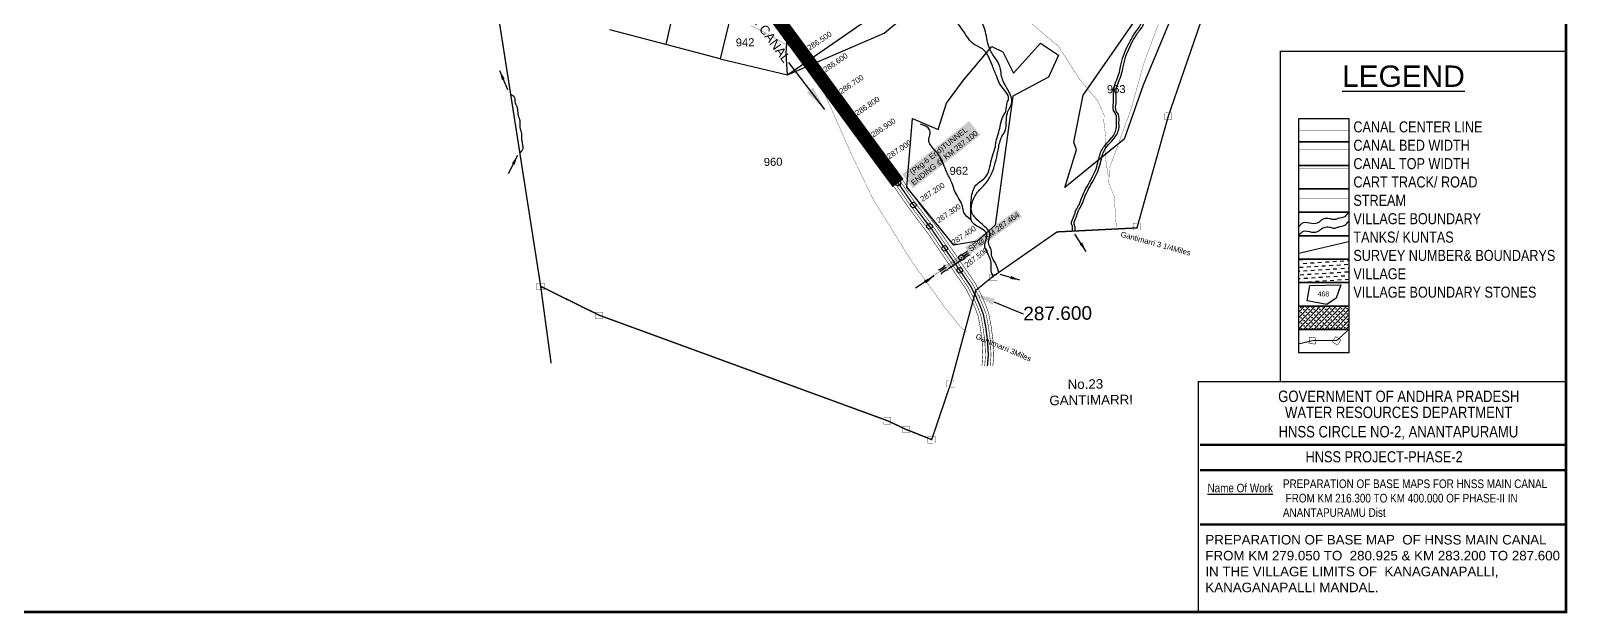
# Model space of a CAD drawing. Header units: feet. Extents: x 767600 to 777544, y 1589691 to 1604539.
# Drawn here: x 771798 to 777438, y 1589691 to 1591829 of the extents above; entities that cross this region are included whole.
import ezdxf
from ezdxf import colors
from ezdxf.entities.mleader import LeaderData, LeaderLine
from ezdxf.enums import TextEntityAlignment as Align
from ezdxf.math import Vec2, Vec3

# ---------------------------------------------------------------- set-up
doc = ezdxf.new("R2010")
doc.units = ezdxf.units.FT
doc.header["$LTSCALE"] = 15
doc.header["$MEASUREMENT"] = 0
doc.header["$PDMODE"] = 32
doc.header["$PDSIZE"] = 20
doc.linetypes.add('ACAD_ISO02W100', pattern=[15, 12, -3])
doc.linetypes.add('HIDDEN2', pattern=[0.1875, 0.125, -0.0625])
for name, color, linetype in [('CANAL1', 7, 'Continuous'), ('CSMark', 72, 'Continuous'), ('FRAME 025', 7, 'Continuous'), ('PAPER SIZE', 10, 'Continuous'), ('PLOT', 7, 'Continuous'), ('PLOT NO', 7, 'Continuous'), ('ROADS', 6, 'Continuous'), ('STRUCTURE', 5, 'Continuous'), ('TABLE', 7, 'Continuous'), ('tank', 4, 'Continuous'), ('TANKS-STREAM', 4, 'Continuous'), ('text2', 7, 'Continuous'), ('TITLEBLOCK', 7, 'Continuous'), ('VILLAGE', 30, 'Continuous'), ('VILLAGE BOUNDRY', 5, 'HIDDEN2'), ('VILLAGE STONES', 240, 'Continuous')]:
    doc.layers.add(name, color=color, linetype=linetype)
doc.styles.add('A', font='arial.ttf')
doc.styles.add('ARIALN', font='ARIALN.TTF')
doc.styles.add('CANAL', font='Cambria.ttf')
doc.styles.get("Standard").update_dxf_attribs({"font": 'arial.ttf'})
doc.linetypes.add('DOTS', pattern='A,1e-06,-3,["●",Standard,S=3,R=0,X=-1.25,Y=-1.25],-3', length=6.000001)
doc.dimstyles.new('CRDS', dxfattribs={"dimtxt": 20, "dimasz": 35, "dimexe": 0.18, "dimexo": 0.0625, "dimgap": 0.09, "dimtad": 0, "dimtih": 1, "dimtoh": 1, "dimdec": 0, "dimzin": 2, "dimdsep": 46, "dimtxsty": 'CANAL', "dimcen": 0.09, "dimclrt": 256, "dimadec": 0, "dimazin": 0, "dimtfac": 1, "dimtdec": 0, "dimtofl": 0, "dimtmove": 0, "dimatfit": 3, "dimfxl": 1, "dimtfill": 2, "dimtfillclr": 5, "dimtolj": 1, "dimtzin": 0, "dimarcsym": 0})
doc.dimstyles.get("Standard").update_dxf_attribs({"dimtxt": 0.18, "dimasz": 0.18, "dimexe": 0.18, "dimexo": 0.0625, "dimgap": 0.09, "dimtad": 0, "dimtih": 1, "dimtoh": 1, "dimdec": 4, "dimzin": 0, "dimdsep": 46, "dimtxsty": 'Standard', "dimcen": 0.09, "dimadec": 0, "dimazin": 0, "dimtfac": 1, "dimtdec": 4, "dimtofl": 0, "dimtmove": 0, "dimatfit": 3, "dimfxl": 1, "dimtolj": 1, "dimtzin": 0, "dimarcsym": 0})

# ---------------------------------------------------------------- blocks, each defined once
blk = doc.blocks.new('SP')
at = {"layer": 'STRUCTURE'}
h = blk.add_hatch(dxfattribs=at)
h.set_pattern_fill('DASH', color=256, scale=8, style=0)
edge = h.paths.add_edge_path()
edge.add_spline(control_points=[(769825.7, 1706742.1), (769825.3, 1706741.8), (769823.8, 1706740.8), (769820.9, 1706740.3), (769817, 1706739.7), (769811.4, 1706738.9), (769804, 1706739.7), (769798.4, 1706741), (769795.6, 1706741.6)], knot_values=[0, 0, 0, 0, 1.613557, 5.24513, 8.624976, 13.470124, 22.190216, 30.746377, 30.746377, 30.746377, 30.746377], degree=3, periodic=0)
edge.add_line((769795.6, 1706741.6), (769792.6, 1706739.6))
edge.add_line((769792.6, 1706739.6), (769732.6, 1706739.6))
edge.add_line((769732.6, 1706739.6), (769729.6, 1706741.6))
edge.add_spline(control_points=[(769729.6, 1706741.6), (769726.9, 1706740.9), (769721.3, 1706739.5), (769713.9, 1706738.5), (769708.3, 1706739.1), (769704.4, 1706739.6), (769701.5, 1706740), (769700, 1706741), (769699.5, 1706741.3)], knot_values=[0, 0, 0, 0, 8.556161, 17.276253, 22.121402, 25.501247, 29.13282, 30.746377, 30.746377, 30.746377, 30.746377], degree=3, periodic=0)
edge.add_line((769699.5, 1706741.3), (769699.5, 1706722.1))
edge.add_spline(control_points=[(769699.5, 1706722.1), (769700, 1706722.4), (769701.4, 1706723.4), (769704.3, 1706724), (769708.2, 1706724.5), (769713.8, 1706725.3), (769721.2, 1706724.5), (769726.8, 1706723.3), (769729.6, 1706722.6)], knot_values=[0, 0, 0, 0, 1.613557, 5.24513, 8.624976, 13.470124, 22.190216, 30.746377, 30.746377, 30.746377, 30.746377], degree=3, periodic=0)
edge.add_line((769729.6, 1706722.6), (769732.6, 1706724.6))
edge.add_line((769732.6, 1706724.6), (769792.6, 1706724.6))
edge.add_line((769792.6, 1706724.6), (769795.6, 1706722.6))
edge.add_spline(control_points=[(769795.6, 1706722.6), (769798.4, 1706723.3), (769803.9, 1706724.8), (769811.3, 1706725.8), (769817, 1706725.1), (769820.9, 1706724.7), (769823.8, 1706724.2), (769825.2, 1706723.3), (769825.7, 1706723)], knot_values=[0, 0, 0, 0, 8.556161, 17.276253, 22.121402, 25.501247, 29.13282, 30.746377, 30.746377, 30.746377, 30.746377], degree=3, periodic=0)
edge.add_line((769825.7, 1706723), (769825.7, 1706742.1))
h.paths.add_polyline_path([(769764.2, 1706732.1, -1), (769761.1, 1706732.1, -1)], flags=0)
h.paths.add_polyline_path([(769761.1, 1706732.1, 1), (769764.2, 1706732.1, 1)], flags=16)
at = {"layer": 'STRUCTURE', "const_width": 0.628}
for points in [[(769726.6, 1706747.6), (769726.6, 1706743.6), (769732.6, 1706739.6), (769792.6, 1706739.6), (769798.6, 1706743.6), (769798.6, 1706747.6)], [(769726.6, 1706716.6), (769726.6, 1706720.6), (769732.6, 1706724.6), (769792.6, 1706724.6), (769798.6, 1706720.6), (769798.6, 1706716.6)]]:
    blk.add_lwpolyline(points, dxfattribs=at)
at = {"layer": 'STRUCTURE', "color": 3}
blk.add_lwpolyline([(769732.6, 1706724.6), (769792.6, 1706724.6)], dxfattribs=at)
blk.add_lwpolyline([(769732.6, 1706724.6), (769792.6, 1706724.6)], dxfattribs=at)
at = {"layer": 'STRUCTURE', "color": 0}
blk.add_circle((769762.6, 1706732.1), 1.55, dxfattribs=at)
at = {"layer": 'STRUCTURE'}
for points in [[(769699.5, 1706741.3), (769700.9, 1706740.5), (769704.4, 1706739.6), (769707.8, 1706739.2), (769712.6, 1706738.8), (769721.3, 1706739.7), (769729.6, 1706741.6)], [(769825.7, 1706742.1), (769824.3, 1706741.3), (769820.8, 1706740.3), (769817.5, 1706739.8), (769812.7, 1706739.2), (769804, 1706739.9), (769795.6, 1706741.6)], [(769699.5, 1706722.1), (769700.9, 1706723), (769704.4, 1706724), (769707.7, 1706724.5), (769712.5, 1706725), (769721.2, 1706724.4), (769729.6, 1706722.6)], [(769825.7, 1706723), (769824.3, 1706723.8), (769820.8, 1706724.7), (769817.4, 1706725.1), (769812.6, 1706725.5), (769803.9, 1706724.6), (769795.6, 1706722.6)]]:
    blk.add_spline(points, degree=3, dxfattribs=at)
at = {"layer": 'STRUCTURE', "color": 0}
blk.add_text('STREAM', height=5, dxfattribs=at).set_placement((769684.3, 1706732.1), align=Align.MIDDLE_CENTER)
for points in [[(769727.4, 1706732.1), (769700.8, 1706732.1)], [(769824.4, 1706732.1), (769800.5, 1706732.1)]]:
    blk.add_leader(points, dimstyle='Standard', override={"dimasz": 10, "dimgap": 0.09, "dimtad": 0}, dxfattribs=at)

msp = doc.modelspace()

# ---------------------------------------------------------------- hatches: boundary and pattern name
at = {"layer": 'tank'}
h = msp.add_hatch(dxfattribs=at)
h.set_pattern_fill('DASH', color=256, scale=109.354578, angle=3.5405, style=0)
h.set_pattern_definition([(3.5405362, (80497.785, 63571.93), (12.79908756, 14.4873772), [13.66932223, -13.66932223])])
h.paths.add_polyline_path([(776452.4, 1590990.6), (776636, 1590990.6), (776636, 1590904.5), (776452.4, 1590904.5)])
at = {"layer": 'VILLAGE', "linetype": 'Continuous'}
h = msp.add_hatch(dxfattribs=at)
h.set_pattern_fill('SACNCR', color=256, scale=150, angle=1.5303, style=0)
h.set_pattern_definition([(46.5303199, (6701.273, -4964.147), (-10.20569814, 9.6745869), []), (46.5303199, (6711.213, -4963.881), (-10.20569814, 9.6745869), [0, -14.0625])])
h.paths.add_polyline_path([(776452.4, 1590818.4), (776636, 1590818.4), (776636, 1590732.3), (776452.4, 1590732.3)])

# ---------------------------------------------------------------- linework, layer by layer
at = {"color": 79, "const_width": 50}
msp.add_lwpolyline([(773810, 1592864.8), (774981.3, 1591269.8)], dxfattribs=at)
for p in [(774981.3, 1591269.8), (774981.3, 1591269.8), (775214, 1590996), (775214, 1590996)]:
    msp.add_point(p)
at = {"layer": 'CANAL1', "color": 1, "linetype": 'HIDDEN2', "ltscale": 6, "const_width": 5}
msp.add_lwpolyline([(773810, 1592864.8), (774981.3, 1591269.8), (774992.8, 1591254.1), (775036.3, 1591191), (775105.8, 1591098.9), (775166.2, 1591010.1), (775189.4, 1590976.4), (775208.1, 1590949.5), (775224.1, 1590926.2), (775248, 1590890.7), (775268.8, 1590850.3), (775285, 1590812.5), (775294.7, 1590786.2), (775302.7, 1590743.7), (775309.8, 1590691), (775312.6, 1590638.8), (775309.4, 1590600.6), (775309, 1590598.5)], dxfattribs=at)
at = {"layer": 'CANAL1', "color": 5, "const_width": 2}
for points in [[(773814.8, 1592875.1), (775001, 1591259.9), (775044.4, 1591196.8), (775114, 1591104.8), (775174.5, 1591015.7), (775197.6, 1590982.1), (775232.4, 1590931.9), (775256.7, 1590895.8), (775277.9, 1590854.6), (775294.3, 1590816.2), (775304.4, 1590788.8), (775312.6, 1590745.3), (775319.8, 1590691.9), (775322.6, 1590638.6), (775319.3, 1590599.3), (775319.1, 1590598.1)], [(773798.8, 1592863.1), (774984.7, 1591248.3), (775028.2, 1591185.1), (775097.7, 1591093.1), (775158, 1591004.4), (775181.2, 1590970.7), (775215.9, 1590920.6), (775239.4, 1590885.6), (775259.8, 1590846.1), (775275.7, 1590808.8), (775285.1, 1590783.5), (775292.9, 1590742.1), (775299.8, 1590690), (775302.5, 1590638.9), (775299.5, 1590602), (775298.9, 1590599)]]:
    msp.add_lwpolyline(points, dxfattribs=at)
at = {"layer": 'CANAL1', "color": 1, "const_width": 2}
for points in [[(773822.8, 1592881.1), (775009.1, 1591265.7), (775052.5, 1591202.7), (775122.1, 1591110.6), (775182.7, 1591021.4), (775205.9, 1590987.7), (775240.7, 1590937.5), (775265.3, 1590900.9), (775286.9, 1590858.8), (775303.6, 1590819.9), (775314.1, 1590791.5), (775322.5, 1590746.9), (775329.7, 1590692.8), (775332.6, 1590638.5), (775329.2, 1590597.9), (775329.2, 1590597.7)], [(773790.8, 1592857), (774976.5, 1591242.5), (775020.1, 1591179.3), (775089.6, 1591087.3), (775149.7, 1590998.8), (775173, 1590965), (775207.6, 1590915), (775230.8, 1590880.5), (775250.7, 1590841.8), (775266.4, 1590805.1), (775275.4, 1590780.8), (775283, 1590740.5), (775289.9, 1590689.1), (775292.5, 1590639.1), (775289.6, 1590603.3), (775288.8, 1590599.4)]]:
    msp.add_lwpolyline(points, dxfattribs=at)
at = {"layer": 'CANAL1', "color": 1, "linetype": 'HIDDEN2', "ltscale": 100, "const_width": 0.9}
msp.add_lwpolyline([(776452.4, 1591464.1), (776636, 1591464.1)], dxfattribs=at)
at = {"layer": 'CANAL1', "color": 5, "ltscale": 100, "const_width": 0.9}
for points in [[(776636, 1591391.5), (776452.4, 1591391.5)], [(776636, 1591364.5), (776452.4, 1591364.5)]]:
    msp.add_lwpolyline(points, dxfattribs=at)
at = {"layer": 'CANAL1', "color": 1, "ltscale": 100, "const_width": 0.9}
for points in [[(776636, 1591323.4), (776452.4, 1591323.4)], [(776636, 1591260.4), (776452.4, 1591260.4)]]:
    msp.add_lwpolyline(points, dxfattribs=at)
at = {"layer": 'CSMark', "color": 5, "const_width": 4.5}
for points in [[(776384.4, 1591753.3), (777432.6, 1591753.3), (777432.6, 1590540.6), (776384.4, 1590540.6)], [(777432.6, 1590540.6), (776083.3, 1590540.6), (776083.3, 1589695.6), (777432.6, 1589695.6)]]:
    msp.add_lwpolyline(points, close=True, dxfattribs=at)
at = {"layer": 'CSMark', "color": 3}
for p in [(774571, 1591828.5), (774629.5, 1591748.8), (774688.1, 1591669.1), (774746.6, 1591589.3), (774805.1, 1591509.6), (774863.7, 1591429.9), (774922.2, 1591350.2), (774980.7, 1591270.5), (775037.5, 1591189.4), (775096.7, 1591111.1), (775152.4, 1591030.4), (775208, 1590949.5)]:
    msp.add_point(p, dxfattribs=at)
at = {"layer": 'FRAME 025', "lineweight": -3, "const_width": 8.16}
for points in [[(776089.2, 1590308.8), (777432.6, 1590308.8)], [(776089.2, 1590216.2), (777432.6, 1590216.2)], [(776089.2, 1590016.4), (777432.6, 1590016.4)]]:
    msp.add_lwpolyline(points, dxfattribs=at)
at = {"layer": 'PAPER SIZE', "color": 5, "const_width": 10}
msp.add_lwpolyline([(767604.7, 1603873.4), (777432.6, 1603873.4), (777432.6, 1589695.6), (767604.7, 1589695.6)], close=True, dxfattribs=at)
at = {"layer": 'PLOT'}
for points in [[(775989, 1591889), (775880.4, 1591629.1), (775810.9, 1591431), (775593.5, 1591253.6), (775635.9, 1591392), (775626.7, 1591420.4), (775660.5, 1591593.1), (775879, 1591906.2), (775989, 1591889), (776041.7, 1592211.8), (776148.4, 1592431.9), (776128.2, 1592523.3), (776112.9, 1592654.3)], [(774225.9, 1592207.9), (774129, 1591778.7), (773923.2, 1591831.9)], [(774424.4, 1592147.3), (774387.8, 1591974.7), (774328.9, 1591726.3), (774129, 1591778.7)], [(774328.9, 1591726.3), (774575.3, 1591667.4), (774570.6, 1591746.7), (774591.5, 1592055.3), (774590.8, 1592110.5), (774424.4, 1592147.3)], [(774575.3, 1591667.4), (774930.3, 1591819.8), (775371.6, 1592189.6), (775024.9, 1591963.6)], [(774575.3, 1591667.4), (774860.1, 1591864.3), (774867.3, 1591864)], [(775013.2, 1591255.2), (775034.3, 1591507), (775128.3, 1591466.5), (775159.7, 1591563.3), (775221.8, 1591647.9), (775325, 1591770.7), (775365.5, 1591751.4), (775404.5, 1591673.8), (775504.2, 1591783.6), (775570.8, 1591739.7), (775533.9, 1591658.8), (775402.6, 1591588.8), (775337.4, 1591115.1), (775271.9, 1591056.4), (775185.8, 1591042), (775013.2, 1591255.2)]]:
    msp.add_lwpolyline(points, dxfattribs=at)
at = {"layer": 'PLOT NO'}
for points in [[(776452.4, 1591507.1), (776636, 1591507.1), (776636, 1591421), (776452.4, 1591421)], [(776452.4, 1591421), (776636, 1591421), (776636, 1591334.9), (776452.4, 1591334.9)], [(776452.4, 1591334.9), (776636, 1591334.9), (776636, 1591248.9), (776452.4, 1591248.9)], [(776452.4, 1591248.9), (776636, 1591248.9), (776636, 1591162.8), (776452.4, 1591162.8)], [(776452.4, 1591162.8), (776636, 1591162.8), (776636, 1591076.7), (776452.4, 1591076.7)], [(776452.4, 1591076.7), (776636, 1591076.7), (776636, 1590990.6), (776452.4, 1590990.6)], [(776452.4, 1590990.6), (776636, 1590990.6), (776636, 1590904.5), (776452.4, 1590904.5)], [(776452.4, 1590904.5), (776636, 1590904.5), (776636, 1590818.4), (776452.4, 1590818.4)], [(776452.4, 1590818.4), (776636, 1590818.4), (776636, 1590732.3), (776452.4, 1590732.3)], [(776452.4, 1590732.3), (776636, 1590732.3), (776636, 1590646.2), (776452.4, 1590646.2)]]:
    msp.add_lwpolyline(points, close=True, dxfattribs=at)
msp.add_lwpolyline([(776483.2, 1590837.6), (776492.6, 1590894.3), (776605.9, 1590896.8), (776589.6, 1590847.1), (776555.3, 1590824.3), (776483.2, 1590837.6)], dxfattribs=at)
at = {"layer": 'PLOT NO', "color": 4}
for points in [[(776452.4, 1591109.5), (776469.3, 1591125.7), (776498.8, 1591122.3), (776527.6, 1591127.8), (776536, 1591134.6), (776555.5, 1591141.2), (776570.8, 1591138.7), (776585.9, 1591137.1), (776597.3, 1591140.8), (776621.1, 1591147.2), (776636, 1591162.8)], [(776452.4, 1591077.2), (776469.3, 1591093.5), (776498.8, 1591090), (776527.6, 1591095.5), (776536, 1591102.4), (776555.5, 1591109), (776570.8, 1591106.5), (776585.9, 1591104.9), (776597.3, 1591108.5), (776621.1, 1591114.9), (776636, 1591130.5)]]:
    msp.add_spline(points, degree=3, dxfattribs=at)
at = {"layer": 'ROADS', "linetype": 'HIDDEN2', "ltscale": 10, "const_width": 1}
for points in [[(776110.9, 1592651.3), (776116, 1592534.9), (776127, 1592491), (776155.3, 1592447.8), (776154.2, 1592415), (776138.6, 1592385.6), (776104, 1592360.9), (776032, 1592217.4), (776025.5, 1592165), (776037.8, 1592130.5), (776026.2, 1592073.5), (775996.2, 1592050.1), (775941.7, 1591865.8), (775882.1, 1591705.8), (775837.1, 1591542.6), (775756.9, 1591323.6), (775754.9, 1591270), (775774.7, 1591220.5), (775782.8, 1591101.9)], [(776452.4, 1591196.8), (776636, 1591196.8)]]:
    msp.add_lwpolyline(points, dxfattribs=at)
at = {"layer": 'ROADS', "linetype": 'DOTS', "ltscale": 0.5, "const_width": 1}
for points in [[(775753.3, 1591291.5), (775741.4, 1591369.8), (775743.4, 1591440.2), (775736.8, 1591494.7), (775737.5, 1591518.5), (775714.9, 1591570.8), (775650.4, 1591647.4), (775570.1, 1591771.9), (775463.6, 1591861.8)], [(774441.6, 1591847.8), (774502.3, 1591817.6), (774559.4, 1591784.7), (774599.5, 1591762.3), (774652.3, 1591724), (774664.9, 1591703.8), (774733.4, 1591549.5), (774807.5, 1591381), (774889.5, 1591210.9), (775032.5, 1590980.7), (775153.5, 1590812.8), (775210.2, 1590741.8), (775234.3, 1590722.7)], [(776452.4, 1591214.8), (776636, 1591214.8)]]:
    msp.add_lwpolyline(points, dxfattribs=at)
at = {"layer": 'TANKS-STREAM'}
for points in [[(775620.8, 1591093.6), (775621.1, 1591112), (775617.7, 1591120.6), (775620.8, 1591133), (775629.7, 1591156.4), (775634.4, 1591169.9), (775645.5, 1591190.6), (775655.9, 1591217.1), (775688.7, 1591281.1), (775708.1, 1591321.8), (775716.4, 1591351.1), (775720, 1591366.2), (775726.7, 1591386.8), (775765.1, 1591435.7), (775782.9, 1591474.8), (775782.7, 1591493.1), (775780.7, 1591522.2), (775772.4, 1591536.1), (775772, 1591564.2), (775772.5, 1591612.5), (775791.7, 1591670.5), (775797.8, 1591697.6), (775802.4, 1591717.6), (775833.9, 1591792.8), (775856.2, 1591828.2), (775870.5, 1591848.3), (775880.8, 1591886.2), (775903.9, 1591945.1), (775915.3, 1591983), (775917.1, 1592005.1), (775930, 1592059.6), (775938.8, 1592087.7), (775939.7, 1592105), (775944.8, 1592128.3), (775966.5, 1592203.9), (775977.7, 1592254.2), (776000.2, 1592312.8), (776021.1, 1592414.3), (776032.2, 1592477.6), (776047.8, 1592519), (776056.3, 1592541.8)], [(775630.2, 1591092.7), (775630.5, 1591111), (775627.2, 1591119.6), (775630.2, 1591132.1), (775639.1, 1591155.4), (775643.8, 1591169), (775654.9, 1591189.6), (775665.3, 1591216.2), (775698.1, 1591280.1), (775717.5, 1591320.9), (775725.8, 1591350.1), (775729.4, 1591365.3), (775736.2, 1591385.9), (775774.5, 1591434.7), (775792.3, 1591473.8), (775792.1, 1591492.2), (775790.1, 1591521.3), (775781.8, 1591535.2), (775781.5, 1591563.2), (775781.9, 1591611.6), (775801.1, 1591669.6), (775807.3, 1591696.6), (775811.9, 1591716.7), (775843.4, 1591791.9), (775865.6, 1591827.2), (775879.9, 1591847.4), (775890.2, 1591885.3), (775913.3, 1591944.1), (775924.7, 1591982), (775926.6, 1592004.2), (775939.4, 1592058.6), (775948.2, 1592086.8), (775949.1, 1592104.1), (775954.2, 1592127.3), (775975.9, 1592202.9), (775987.1, 1592253.3), (776009.6, 1592311.8), (776030.5, 1592413.4), (776041.6, 1592476.6), (776048.1, 1592516.9), (776055.9, 1592541.8)], [(775351, 1590941.1), (775337.4, 1590978.3), (775325.4, 1591000.7), (775323.4, 1591024.5), (775314, 1591046.1), (775318.7, 1591082.2), (775290.8, 1591117.7), (775265.3, 1591141.7), (775253.8, 1591157.6), (775252.5, 1591194.9), (775273.3, 1591236.4), (775308.4, 1591275.9), (775328.7, 1591314.4), (775349.5, 1591396), (775362.8, 1591441.4), (775374.7, 1591462.8), (775378.7, 1591493.2), (775382.5, 1591528), (775398.6, 1591566.6), (775396.2, 1591586.1), (775379.6, 1591620.2), (775361.3, 1591663.4), (775357.4, 1591688.4), (775342.2, 1591722.5), (775320.4, 1591756.5), (775308.7, 1591793.7), (775302.1, 1591825.5), (775291.3, 1591857.5), (775282.7, 1591882.6), (775271.2, 1591901.9), (775265.9, 1591937), (775252.7, 1591981.4), (775238.6, 1592027.7), (775225.2, 1592055.7), (775213, 1592095.1), (775241.9, 1592149.6), (775226.2, 1592185), (775219.7, 1592217.1), (775200.7, 1592243.3), (775182.7, 1592257.8), (775157.8, 1592292.5), (775143.5, 1592325.7), (775083.2, 1592347.5), (775053.6, 1592350.6), (775041.8, 1592354.8), (775020.1, 1592354.5), (774998.8, 1592352.9), (774980.6, 1592351.8), (774957.1, 1592351.9), (774942.3, 1592359.1)], [(775331.9, 1590923.6), (775323.2, 1590948.6), (775323.6, 1590972.4), (775308.3, 1591016.3), (775299.6, 1591041.3), (775307.4, 1591081), (775250, 1591133.5), (775248.4, 1591150.2), (775248, 1591181.7), (775250.4, 1591214.6), (775267.3, 1591261.7), (775304.7, 1591294.9), (775318.3, 1591329.3), (775326.2, 1591365.1), (775337, 1591396.7), (775341.6, 1591422.6), (775348.9, 1591449.3), (775356.2, 1591478.1), (775364.9, 1591511.1), (775376.6, 1591534.1), (775381.8, 1591564.9), (775387.2, 1591580.4), (775378.5, 1591602.6), (775358.6, 1591628.3), (775343.4, 1591660.9), (775327.5, 1591699.9), (775291, 1591762.4), (775260.6, 1591779.2), (775222.2, 1591826.2), (775175.9, 1591880.2), (775115.2, 1591920), (775079.1, 1591949.6), (775062.8, 1591961.9), (775039.5, 1591979.1), (775023.4, 1591980.3), (774991.2, 1591979.9)], [(773558.6, 1591596.1), (773572.8, 1591585), (773575.4, 1591564.8), (773579.3, 1591556.2), (773583.5, 1591545.6), (773584.9, 1591535.3), (773585.7, 1591523.8), (773588.4, 1591513.3), (773592.3, 1591503.7), (773592.7, 1591487.6), (773594.6, 1591469.2), (773598.9, 1591452.1), (773598.7, 1591435.7), (773600.8, 1591423.9), (773603.2, 1591407.3), (773603.7, 1591395.1), (773598.5, 1591386.5), (773594.2, 1591381.3)], [(775248.8, 1591134.8), (775222.7, 1591162), (775218, 1591184.1), (775190.7, 1591236.9), (775178.8, 1591270.4), (775159.6, 1591310.9), (775135.8, 1591365.5), (775114, 1591393.3), (775094.1, 1591427.6), (775098.3, 1591446.3), (775097.1, 1591465.8), (775063.2, 1591485.7)]]:
    msp.add_spline(points, degree=3, dxfattribs=at)
at = {"layer": 'VILLAGE BOUNDRY', "linetype": 'ACAD_ISO02W100', "lineweight": -2, "ltscale": 0.2, "const_width": 5}
for points in [[(776344.8, 1592593.4), (775973.3, 1591515.7), (775858.3, 1591105.3), (775564.8, 1591090.6), (775327.4, 1590925.4), (775266.6, 1590876), (775174.1, 1590532.9), (775104.8, 1590328.2), (775010.7, 1590365.6), (774942.5, 1590397.5), (773884.8, 1590784.6), (773669.6, 1590890.7), (773499, 1591981.6)], [(773669.6, 1590890.7), (773707.9, 1590608.2)]]:
    msp.add_lwpolyline(points, dxfattribs=at)
at = {"layer": 'VILLAGE BOUNDRY', "linetype": 'ACAD_ISO02W100', "ltscale": 2, "const_width": 3.6}
for points in [[(776452.4, 1591012), (776636, 1591055.1)], [(776452.4, 1590679.6), (776503.2, 1590691.5), (776591, 1590691.5), (776636, 1590732.3)]]:
    msp.add_lwpolyline(points, dxfattribs=at)
at = {"layer": 'VILLAGE STONES'}
for points, const_width in [([(775959.2, 1591527.2), (775985.7, 1591527.6), (775986, 1591503.2), (775959.5, 1591502.8)], 0.979), ([(775844.1, 1591123), (775870.7, 1591123.4), (775871, 1591099), (775844.5, 1591098.7)], 0.979), ([(773655.5, 1590902.2), (773682, 1590902.6), (773682.3, 1590878.2), (773655.8, 1590877.9)], 0.979), ([(775317.8, 1590935), (775344.3, 1590935.4), (775344.6, 1590911), (775318.1, 1590910.7)], 0.979), ([(773870.7, 1590796.1), (773897.2, 1590796.4), (773897.5, 1590772), (773871, 1590771.7)], 0.979), ([(776492.2, 1590704.1), (776514.9, 1590701.6), (776512.4, 1590678.8), (776489.7, 1590681.4)], 1.83), ([(776575.1, 1590687.2), (776587.5, 1590706.4), (776606.7, 1590694), (776594.3, 1590674.8)], 1.83), ([(775160, 1590544.3), (775186.5, 1590544.7), (775186.8, 1590520.3), (775160.3, 1590520)], 0.979), ([(774928.4, 1590409), (774954.9, 1590409.4), (774955.2, 1590385), (774928.7, 1590384.6)], 0.979), ([(774996.6, 1590377), (775023.1, 1590377.4), (775023.4, 1590353), (774996.9, 1590352.7)], 0.979), ([(775090.7, 1590339.7), (775117.2, 1590340), (775117.5, 1590315.7), (775091, 1590315.3)], 0.979)]:
    msp.add_lwpolyline(points, close=True, dxfattribs=dict(at, const_width=const_width))

# ---------------------------------------------------------------- block references
at = {"layer": 'STRUCTURE', "color": 0, "rotation": 32.96377262989535}
msp.add_blockref('SP', (1057993.1, -259828.9), dxfattribs=at)

# ---------------------------------------------------------------- texts
at = {"layer": 'CSMark', "color": 1}
for s, rotation, p in [('286.500', 33.8916, (774651, 1591764)), ('286.600', 33.8916, (774709.6, 1591684.3)), ('286.700', 33.8916, (774768.1, 1591604.6)), ('286.800', 33.8916, (774826.6, 1591524.8)), ('286.900', 33.8916, (774885.2, 1591445.1)), ('287.000', 33.8916, (774943.7, 1591365.4)), (' 287.200', 33.8916, (775059, 1591204.6)), (' 287.300', 33.8916, (775118.2, 1591126.3)), (' 287.400', 33.8916, (775173.9, 1591045.6)), ('287.500', 37.5766, (775228.5, 1590966.1))]:
    msp.add_text(s, height=20, rotation=rotation, dxfattribs=at).set_placement(p, align=Align.MIDDLE_LEFT)
at = {"layer": 'PLOT NO'}
for s, height, rotation, p in [('942', 29.37, 0.7405, (774419.9, 1591786.6)), ('963', 29.37, 0.7405, (775782.2, 1591614.7)), ('960', 29.37, 0.7405, (774522.8, 1591347.9)), ('962', 29.37, 0.7405, (775204.5, 1591315)), ('468', 18, 358.6877, (776542.4, 1590863))]:
    msp.add_text(s, height=height, rotation=rotation, dxfattribs=at).set_placement(p, align=Align.MIDDLE_CENTER)
at = {"layer": 'STRUCTURE', "color": 5, "char_height": 20, "attachment_point": 1, "bg_fill": 1, "box_fill_scale": 1.3, "bg_fill_color": 7, "bg_fill_true_color": 16777215, "bg_fill_transparency": 4390977}
for s, insert, width, rotation in [('\\pi21.962;(Pkg-6 End)TUNNEL \\P\\pi1.205;ENDING @ KM 287.100 ', (775004.5, 1591301.3), 302.083, 38.4271), ('\\pi0.72756;SP@ KM 287.464 ', (775235.5, 1591033.1), 222.915, 36.0065)]:
    msp.add_mtext(s, dxfattribs=dict(at, insert=insert, width=width, rotation=rotation))
at = {"layer": 'TABLE', "extrusion": (0.000201441, 0.004807, 0.999988), "style": 'A'}
msp.add_text('%%ULEGEND', height=78.44, rotation=359.9999, dxfattribs=at).set_placement((776836.3, 1591643.2, 7807.3), align=Align.MIDDLE)
at = {"layer": 'text2'}
for s, rotation, p in [('Gantimarri 3 1/4Miles', 344.6404, (775796.3, 1591073.5)), ('Gantimarri 3Miles', 337.0173, (775263.8, 1590699.5))]:
    msp.add_text(s, height=20, rotation=rotation, dxfattribs=at).set_placement(p)
at = {"layer": 'TITLEBLOCK', "extrusion": (0.000201441, 0.004807, 0.999988), "style": 'ARIALN'}
for s, height, p in [('GOVERNMENT OF ANDHRA PRADESH ', 41.901, (776376.6, 1590447, 7795.1)), ('WATER RESOURCES DEPARTMENT  ', 41.901, (776401.6, 1590388.2, 7794.3)), ('HNSS CIRCLE NO-2, ANANTAPURAMU', 41.901, (776377.9, 1590317.2, 7794)), ('HNSS PROJECT-PHASE-2', 40.805, (776477.1, 1590225.6, 7795.7)), ('%%UName Of Work', 31.684, (776117.2, 1590115.5, 7796.2))]:
    msp.add_text(s, height=height, rotation=359.9999, dxfattribs=at).set_placement(p)
at = {"layer": 'TITLEBLOCK', "extrusion": (0.000201441, 0.004807, 0.999988), "attachment_point": 1, "text_direction": (1, -1e-06, -0.000201), "style": 'ARIALN'}
for s, insert, char_height, width in [('CANAL CENTER LINE \\PCANAL BED WIDTH {\\H1.5288x; }\\PCANAL TOP WIDTH {\\H1.3525x; }\\PCART TRACK/ ROAD{\\H1.4113x; }\\PSTREAM {\\H1.3917x; }\\PVILLAGE BOUNDARY{\\H1.3982x; }\\PTANKS/ KUNTAS{\\H1.3961x; }\\PSURVEY NUMBER& BOUNDARYS{\\H1.3968x; }\\PVILLAGE{\\H1.3966x; }\\PVILLAGE BOUNDARY STONES{\\H1.3966x; }', (776652.6, 1591496.4), 40.441, 847.873), ('PREPARATION OF BASE MAPS FOR HNSS MAIN CANAL\\P FROM KM 216.300 TO KM 400.000 OF PHASE-II IN ANANTAPURAMU Dist', (776394, 1590181.9, -3.7), 31.684, 1022.728), ('{\\fArial|b0|i0|c0|p34;PREPARATION OF BASE MAP  OF HNSS MAIN CANAL  FROM \\C1;KM\\C256; \\C1;279.050\\C256; TO  \\C1;280.925\\C256; & \\C1;KM 283.200 TO\\C256; \\C1;287.600 \\C0;IN THE VILLAGE LIMITS OF  KANAGANAPALLI, KANAGANAPALLI MANDAL.}', (776109.3, 1589978.1), 35, 1326.22)]:
    msp.add_mtext(s, dxfattribs=dict(at, insert=insert, char_height=char_height, width=width))
at = {"layer": 'VILLAGE STONES'}
msp.add_text('HNSS MAIN CANAL', height=33.904, rotation=306.1744, dxfattribs=at).set_placement((774305.7, 1592058.8))
at = {"layer": 'VILLAGE STONES', "insert": (775535.6, 1590547.7), "char_height": 35, "width": 344.691, "attachment_point": 1, "rotation": 0.7405}
msp.add_mtext('     No.23 GANTIMARRI', dxfattribs=at)

# ---------------------------------------------------------------- leaders
at = {"layer": 'PLOT', "color": 5}
for points, override in [([(773519, 1591683.1), (773547.9, 1591613.9)], {"dimgap": 0.09, "dimtad": 0}), ([(773584.6, 1591371), (773550.8, 1591304.1)], {"dimgap": 0.09, "dimtad": 0}), ([(775671.6, 1591019.2), (775630.7, 1591082)], {"dimgap": 0.09, "dimtad": 0}), ([(775113.4, 1590928.8), (775045.8, 1590883.6)], {"dimasz": 40, "dimgap": 0.09, "dimtad": 0}), ([(775428.4, 1590913.9), (775356, 1590933.8)], {"dimgap": 0.09, "dimtad": 0})]:
    msp.add_leader(points, dimstyle='CRDS', override=override, dxfattribs=at)
at = {"layer": 'VILLAGE STONES'}
msp.add_leader([(774712.8, 1591539.9), (774580.4, 1591713.1)], dimstyle='Standard', override={"dimasz": 90, "dimgap": 0.09, "dimtad": 0, "dimtfill": 2, "dimtfillclr": 5}, dxfattribs=at)
at = {"layer": 'VILLAGE STONES', "color": 1}
ml = msp.add_multileader_mtext('Standard', dxfattribs=at)
ml.set_content('287.600', color=1)
ml.set_leader_properties()
ml.build(insert=Vec2(0, 0))
ml.multileader.update_dxf_attribs({"dogleg_length": 0.36, "arrow_head_size": 75})
ctx = ml.context
ctx.base_point, ctx.char_height, ctx.arrow_head_size, ctx.landing_gap_size, ctx.plane_origin, ctx.plane_x_axis, ctx.plane_y_axis = Vec3(775440.8, 1590790.2), 50, 75, 0.0498, Vec3(775944.2, 1590929.9), Vec3(0.999936, 0.011314), Vec3(-0.011314, 0.999936)
notes = []
notes.append((ctx, [(0, (1, 1, 0), (775440.8, 1590790.2), (0.999936, 0.011314), 7.733052732383383e-12, [(0, [(775262.8, 1590862)], 0, [])])]))
ctx.mtext.insert, ctx.mtext.text_direction, ctx.mtext.rotation, ctx.mtext.flow_direction = Vec3(775440.6, 1590815.6), Vec3(0.999936, 0.011314), 0.011314, 5
for ctx, leaders in notes:
    for number, flags, end, landing, length, lines in leaders:
        leader = LeaderData()
        leader.index, (leader.has_last_leader_line, leader.has_dogleg_vector, leader.attachment_direction) = number, flags
        leader.last_leader_point, leader.dogleg_vector, leader.dogleg_length = Vec3(end), Vec3(landing), length
        for number, points, colour, breaks in lines:
            line = LeaderLine()
            line.index, line.vertices, line.color, line.breaks = number, Vec3.list(points), colors.encode_raw_color(colour), breaks
            leader.lines.append(line)
        ctx.leaders.append(leader)

doc.saveas('drawing.dxf')
